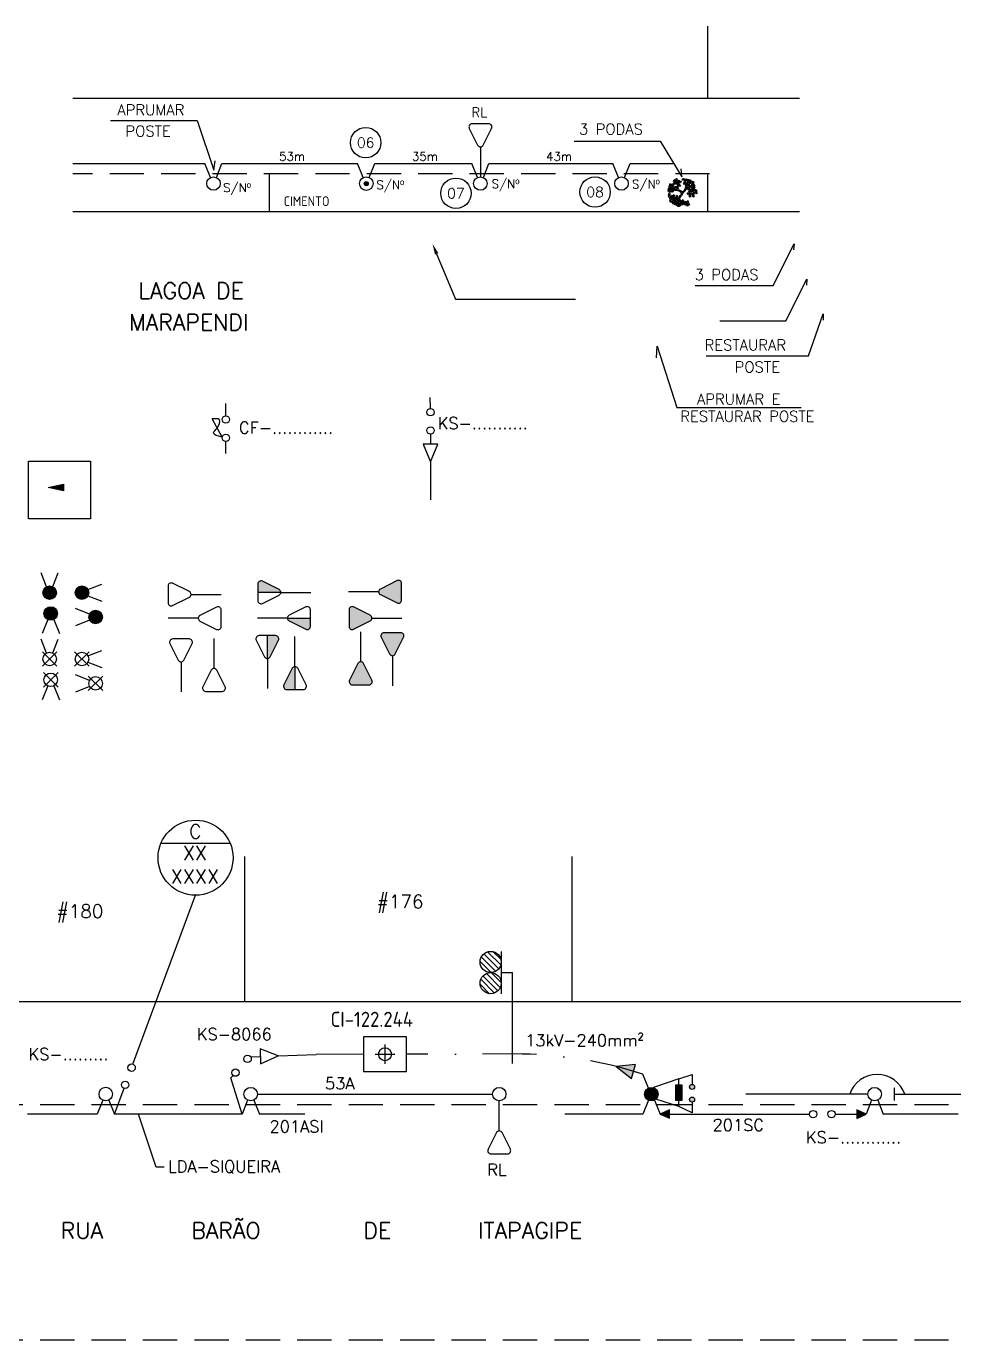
# Model space of a CAD drawing. Header units: millimetres. Extents: x 914 to 1954, y 1483 to 3495.
# Drawn here: x 1391.8 to 1564.8, y 3042.4 to 3285.6 of the extents above; entities that cross this region are included whole.
import ezdxf
from ezdxf.enums import TextEntityAlignment as Align

# ---------------------------------------------------------------- set-up
doc = ezdxf.new("R2010")
doc.units = ezdxf.units.MM
doc.linetypes.add('DASHDOT', pattern=[1, 0.5, -0.25, 0, -0.25])
doc.linetypes.add('HIDDEN', pattern=[9.525, 6.35, -3.175])
for name, color, linetype in [('ARVORE', 1, 'Continuous'), ('chave_faca_aerea_existente', 3, 'Continuous'), ('chave_fusivel_aereo_existente', 3, 'Continuous'), ('CTCIDTEXIST', 15, 'Continuous'), ('descida_mt_13kv_exst', 2, 'Continuous'), ('descida_mt_13kv_proj', 2, 'Continuous'), ('EQEXISTTXT', 2, 'Continuous'), ('Light_textos', 2, 'Continuous'), ('LOTE FICTICIO', 4, 'Continuous'), ('MEIO FIO PROJETADO', 1, 'HIDDEN'), ('ponto_de_planilha', 1, 'Continuous'), ('poste_light_existente', 2, 'Continuous'), ('poste_light_projetado', 2, 'Continuous'), ('poste_light_relocar', 2, 'Continuous'), ('poste_light_substituir', 2, 'Continuous'), ('rede_ m.t_ 13kv_aérea á substituir', 2, 'Continuous'), ('rede_bt_aerea_susbtituir', 201, 'Continuous'), ('rede_mt_aerea_13kv_existente', 2, 'Continuous'), ('RELIGADOR_PROJETADO', 3, 'Continuous'), ('TEXTOS_VARIAVEIS', 2, 'Continuous'), ('TOPOGRAFIA', 2, 'Continuous'), ('TOPOGRTXT', 2, 'Continuous'), ('transformador_light_aereo_existente', 3, 'Continuous'), ('transformador_light_aereo_projetado', 3, 'Continuous'), ('transformador_light_aereo_substituir', 3, 'Continuous')]:
    doc.layers.add(name, color=color, linetype=linetype)
doc.styles.add('isocop', font='isocp.shx')
doc.styles.add('PADRÃO', font='romans.shx')
doc.styles.add('ROMANS', font='romans.shx', dxfattribs={"height": 0.45})
doc.styles.add('STANDART', font='isocp2.shx', dxfattribs={"height": 0.625})
doc.linetypes.add('TRACKS', pattern='A,0.15,[130,ltypeshp.shx,S=0.25,R=0,X=0,Y=0],0.15', length=0.3)
pattern_1 = [(135, (29908707.741, -2745923.2316), (-0.53033008589, -0.53033008589), [])]

# ---------------------------------------------------------------- blocks, each defined once
blk = doc.blocks.new('POSTE LIGHT EXISTENTE')
at = {"layer": 'poste_light_existente'}
blk.add_circle((0, 0), 1.25, dxfattribs=at)
blk = doc.blocks.new('mn')
at = {"layer": 'poste_light_substituir', "linetype": 'Continuous'}
blk.add_hatch(color=256, dxfattribs=at).paths.add_polyline_path([(-114.29, 341.57, 1), (-115.08, 341.57, 1)])
at = {"layer": 'poste_light_substituir'}
blk.add_hatch(color=256, dxfattribs=at).paths.add_polyline_path([(-114.32, 341.57, 1), (-115.06, 341.57, 1)])
for radius in [1.25, 0.371]:
    blk.add_circle((-114.69, 341.57), radius, dxfattribs=at)
blk = doc.blocks.new('arv')
at = {"layer": 'ARVORE'}
for p, q in [((-116.54, 63.36), (-116.36, 63.51)), ((-116.52, 63.22), (-116.54, 63.36)), ((-116.36, 63.51), (-116.2, 63.43)), ((-116.2, 63.43), (-116.36, 63.2)), ((-116.19, 63.5), (-116, 63.65)), ((-116.17, 63.36), (-116.19, 63.5)), ((-116.01, 63.34), (-116.17, 63.36)), ((-115.84, 63.57), (-116.01, 63.34)), ((-116, 63.65), (-115.84, 63.57)), ((-115.85, 63.22), (-115.66, 63.37)), ((-115.5, 63.29), (-115.67, 63.06)), ((-115.66, 63.37), (-115.5, 63.29)), ((-114.97, 63.43), (-114.88, 63.65)), ((-114.89, 63.32), (-114.97, 63.43)), ((-114.74, 63.38), (-114.89, 63.32)), ((-114.88, 63.65), (-114.7, 63.66)), ((-114.7, 63.66), (-114.74, 63.38)), ((-114.66, 63.44), (-114.6, 63.59)), ((-114.48, 63.22), (-114.66, 63.44)), ((-114.6, 63.59), (-114.46, 63.57)), ((-114.36, 63.36), (-114.48, 63.22)), ((-114.46, 63.57), (-114.36, 63.36)), ((-114.36, 63.36), (-114.27, 63.58)), ((-114.28, 63.25), (-114.36, 63.36)), ((-114.12, 63.31), (-114.28, 63.25)), ((-114.27, 63.58), (-114.09, 63.59)), ((-114.09, 63.59), (-114.12, 63.31)), ((-114.05, 63.37), (-113.98, 63.52)), ((-113.87, 63.15), (-114.05, 63.37)), ((-113.98, 63.52), (-113.85, 63.5)), ((-113.95, 63.28), (-113.86, 63.49)), ((-113.87, 63.17), (-113.95, 63.28)), ((-113.75, 63.29), (-113.87, 63.15)), ((-113.86, 63.49), (-113.68, 63.5)), ((-113.85, 63.5), (-113.75, 63.29)), ((-113.68, 63.5), (-113.72, 63.22)), ((-113.64, 63.28), (-113.58, 63.43)), ((-113.46, 63.07), (-113.64, 63.28)), ((-113.58, 63.43), (-113.44, 63.42)), ((-113.44, 63.42), (-113.34, 63.2)), ((-117.6, 61.55), (-117.44, 61.63)), ((-117.59, 61.31), (-117.6, 61.55)), ((-117.47, 61.24), (-117.59, 61.31)), ((-117.49, 61.91), (-117.33, 61.99)), ((-117.49, 61.67), (-117.49, 61.91)), ((-117.37, 61.61), (-117.49, 61.67)), ((-117.48, 60.82), (-117.34, 60.94)), ((-117.42, 60.6), (-117.48, 60.82)), ((-117.36, 61.36), (-117.47, 61.24)), ((-117.44, 61.63), (-117.36, 61.36)), ((-117.4, 61.14), (-117.26, 61.38)), ((-117.23, 61.08), (-117.4, 61.14)), ((-117.39, 62.31), (-117.23, 62.4)), ((-117.38, 62.08), (-117.39, 62.31)), ((-117.26, 62.01), (-117.38, 62.08)), ((-117.25, 61.72), (-117.37, 61.61)), ((-117.34, 60.94), (-117.2, 60.69)), ((-117.33, 61.99), (-117.25, 61.72)), ((-117.29, 62.68), (-117.12, 62.76)), ((-117.28, 62.44), (-117.29, 62.68)), ((-117.16, 62.38), (-117.28, 62.44)), ((-117.15, 62.13), (-117.26, 62.01)), ((-117.26, 61.38), (-117.1, 61.38)), ((-117.23, 62.4), (-117.15, 62.13)), ((-117.06, 61.25), (-117.23, 61.08)), ((-117.19, 61.91), (-117.05, 62.15)), ((-117.02, 61.85), (-117.19, 61.91)), ((-117.04, 62.49), (-117.16, 62.38)), ((-117.13, 61.62), (-116.97, 61.7)), ((-117.12, 61.38), (-117.13, 61.62)), ((-117.12, 62.76), (-117.04, 62.49)), ((-117, 61.31), (-117.12, 61.38)), ((-117.1, 61.38), (-117.06, 61.25)), ((-117.05, 62.15), (-116.89, 62.15)), ((-117.02, 61.98), (-116.86, 62.06)), ((-116.86, 62.02), (-117.02, 61.85)), ((-117.02, 61.74), (-117.02, 61.98)), ((-116.9, 61.68), (-117.02, 61.74)), ((-116.89, 61.43), (-117, 61.31)), ((-116.97, 61.7), (-116.89, 61.43)), ((-116.93, 61.21), (-116.79, 61.45)), ((-116.76, 61.15), (-116.93, 61.21)), ((-116.78, 61.79), (-116.9, 61.68)), ((-116.89, 62.15), (-116.86, 62.02)), ((-116.87, 62.38), (-116.6, 62.41)), ((-116.82, 62.21), (-116.87, 62.38)), ((-116.86, 62.06), (-116.78, 61.79)), ((-116.85, 62.63), (-116.67, 62.78)), ((-116.84, 62.5), (-116.85, 62.63)), ((-116.67, 62.48), (-116.84, 62.5)), ((-116.59, 62.18), (-116.82, 62.21)), ((-116.79, 61.45), (-116.63, 61.45)), ((-116.76, 61.64), (-116.48, 61.67)), ((-116.7, 61.46), (-116.76, 61.64)), ((-116.59, 61.32), (-116.76, 61.15)), ((-116.74, 61.89), (-116.55, 62.04)), ((-116.72, 61.76), (-116.74, 61.89)), ((-116.56, 61.73), (-116.72, 61.76)), ((-116.47, 61.43), (-116.7, 61.46)), ((-116.67, 62.78), (-116.51, 62.7)), ((-116.51, 62.7), (-116.67, 62.48)), ((-116.63, 61.45), (-116.59, 61.32)), ((-116.6, 62.41), (-116.5, 62.28)), ((-116.5, 62.28), (-116.59, 62.18)), ((-116.56, 63.11), (-116.28, 63.14)), ((-116.51, 62.93), (-116.56, 63.11)), ((-116.39, 61.96), (-116.56, 61.73)), ((-116.55, 62.04), (-116.39, 61.96)), ((-116.36, 63.2), (-116.52, 63.22)), ((-116.27, 62.9), (-116.51, 62.93)), ((-116.5, 62.77), (-116.32, 62.92)), ((-116.48, 62.63), (-116.5, 62.77)), ((-116.32, 62.61), (-116.48, 62.63)), ((-116.48, 61.67), (-116.38, 61.54)), ((-116.38, 61.54), (-116.47, 61.43)), ((-116.38, 62.03), (-116.2, 62.18)), ((-116.36, 61.89), (-116.38, 62.03)), ((-116.2, 61.87), (-116.36, 61.89)), ((-116.32, 62.92), (-116.16, 62.84)), ((-116.16, 62.84), (-116.32, 62.61)), ((-116.28, 63.14), (-116.19, 63.01)), ((-116.19, 63.01), (-116.27, 62.9)), ((-116.22, 62.83), (-115.94, 62.86)), ((-116.17, 62.65), (-116.22, 62.83)), ((-116.2, 63.08), (-116.02, 63.23)), ((-116.18, 62.94), (-116.2, 63.08)), ((-116.2, 62.18), (-116.04, 62.1)), ((-116.04, 62.1), (-116.2, 61.87)), ((-116.02, 62.92), (-116.18, 62.94)), ((-115.93, 62.62), (-116.17, 62.65)), ((-116.02, 63.23), (-115.86, 63.15)), ((-115.86, 63.15), (-116.02, 62.92)), ((-116.01, 61.97), (-115.73, 62.01)), ((-115.96, 61.8), (-116.01, 61.97)), ((-115.99, 62.23), (-115.81, 62.38)), ((-115.97, 62.09), (-115.99, 62.23)), ((-115.81, 62.07), (-115.97, 62.09)), ((-115.72, 61.77), (-115.96, 61.8)), ((-115.94, 62.86), (-115.85, 62.73)), ((-115.85, 62.73), (-115.93, 62.62)), ((-115.87, 62.64), (-115.59, 62.68)), ((-115.81, 62.47), (-115.87, 62.64)), ((-115.83, 63.08), (-115.85, 63.22)), ((-115.85, 62.9), (-115.67, 63.05)), ((-115.83, 62.76), (-115.85, 62.9)), ((-115.67, 63.06), (-115.83, 63.08)), ((-115.67, 62.74), (-115.83, 62.76)), ((-115.58, 62.44), (-115.81, 62.47)), ((-115.81, 62.38), (-115.65, 62.3)), ((-115.65, 62.3), (-115.81, 62.07)), ((-115.73, 62.01), (-115.64, 61.88)), ((-115.64, 61.88), (-115.72, 61.77)), ((-115.67, 63.05), (-115.5, 62.97)), ((-115.5, 62.97), (-115.67, 62.74)), ((-115.64, 62.36), (-115.46, 62.51)), ((-115.62, 62.23), (-115.64, 62.36)), ((-115.46, 62.21), (-115.62, 62.23)), ((-115.59, 62.68), (-115.49, 62.55)), ((-115.49, 62.55), (-115.58, 62.44)), ((-115.49, 63.04), (-115.31, 63.18)), ((-115.48, 62.9), (-115.49, 63.04)), ((-115.31, 62.88), (-115.48, 62.9)), ((-115.46, 62.51), (-115.29, 62.43)), ((-115.29, 62.43), (-115.46, 62.21)), ((-115.31, 63.18), (-115.15, 63.11)), ((-115.15, 63.11), (-115.31, 62.88)), ((-114.7, 62.69), (-114.61, 62.91)), ((-114.62, 62.58), (-114.7, 62.69)), ((-114.62, 63.06), (-114.56, 63.21)), ((-114.44, 62.84), (-114.62, 63.06)), ((-114.46, 62.64), (-114.62, 62.58)), ((-114.61, 62.91), (-114.43, 62.91)), ((-114.56, 63.21), (-114.42, 63.19)), ((-114.43, 62.91), (-114.46, 62.64)), ((-114.32, 62.98), (-114.44, 62.84)), ((-114.42, 63.19), (-114.32, 62.98)), ((-114.38, 62.7), (-114.32, 62.85)), ((-114.21, 62.48), (-114.38, 62.7)), ((-114.34, 62.32), (-114.28, 62.47)), ((-114.17, 62.1), (-114.34, 62.32)), ((-114.32, 62.85), (-114.19, 62.83)), ((-114.28, 62.47), (-114.15, 62.45)), ((-114.21, 62.44), (-114.12, 62.66)), ((-114.09, 62.62), (-114.21, 62.48)), ((-114.13, 62.33), (-114.21, 62.44)), ((-114.19, 62.83), (-114.09, 62.62)), ((-114.05, 62.24), (-114.17, 62.1)), ((-114.15, 62.45), (-114.05, 62.24)), ((-113.98, 62.38), (-114.13, 62.33)), ((-114.12, 62.66), (-113.94, 62.66)), ((-114.08, 61.68), (-113.99, 61.9)), ((-114, 61.57), (-114.08, 61.68)), ((-114.03, 60.83), (-113.94, 61.05)), ((-113.95, 60.72), (-114.03, 60.83)), ((-114, 62.99), (-113.94, 63.14)), ((-113.83, 62.77), (-114, 62.99)), ((-113.85, 61.63), (-114, 61.57)), ((-113.99, 61.9), (-113.81, 61.91)), ((-113.94, 62.66), (-113.98, 62.38)), ((-113.94, 63.14), (-113.81, 63.12)), ((-113.94, 61.05), (-113.76, 61.05)), ((-113.9, 62.44), (-113.84, 62.6)), ((-113.72, 62.23), (-113.9, 62.44)), ((-113.72, 63.22), (-113.87, 63.17)), ((-113.86, 62.07), (-113.8, 62.22)), ((-113.68, 61.85), (-113.86, 62.07)), ((-113.81, 61.91), (-113.85, 61.63)), ((-113.84, 62.6), (-113.7, 62.58)), ((-113.71, 62.91), (-113.83, 62.77)), ((-113.81, 63.12), (-113.71, 62.91)), ((-113.8, 62.22), (-113.66, 62.2)), ((-113.76, 61.05), (-113.8, 60.78)), ((-113.77, 61.69), (-113.71, 61.84)), ((-113.59, 61.47), (-113.77, 61.69)), ((-113.73, 61.31), (-113.67, 61.46)), ((-113.55, 61.1), (-113.73, 61.31)), ((-113.61, 62.36), (-113.72, 62.23)), ((-113.72, 60.83), (-113.66, 60.99)), ((-113.54, 60.62), (-113.72, 60.83)), ((-113.71, 61.84), (-113.57, 61.82)), ((-113.7, 62.58), (-113.61, 62.36)), ((-113.56, 61.99), (-113.68, 61.85)), ((-113.67, 61.46), (-113.53, 61.45)), ((-113.66, 62.2), (-113.56, 61.99)), ((-113.66, 60.99), (-113.52, 60.97)), ((-113.6, 62.91), (-113.54, 63.06)), ((-113.42, 62.69), (-113.6, 62.91)), ((-113.48, 61.61), (-113.59, 61.47)), ((-113.57, 61.82), (-113.48, 61.61)), ((-113.55, 62.12), (-113.46, 62.33)), ((-113.47, 62.01), (-113.55, 62.12)), ((-113.43, 61.23), (-113.55, 61.1)), ((-113.54, 63.06), (-113.4, 63.04)), ((-113.53, 61.45), (-113.43, 61.23)), ((-113.52, 60.97), (-113.42, 60.75)), ((-113.31, 62.06), (-113.47, 62.01)), ((-113.34, 63.2), (-113.46, 63.07)), ((-113.46, 62.33), (-113.28, 62.34)), ((-113.43, 60.8), (-113.34, 61.02)), ((-113.42, 62.98), (-113.33, 63.2)), ((-113.34, 62.87), (-113.42, 62.98)), ((-113.3, 62.83), (-113.42, 62.69)), ((-113.4, 63.04), (-113.3, 62.83)), ((-113.37, 61.33), (-113.28, 61.55)), ((-113.29, 61.22), (-113.37, 61.33)), ((-113.18, 62.93), (-113.34, 62.87)), ((-113.34, 61.02), (-113.16, 61.02)), ((-113.33, 63.2), (-113.15, 63.21)), ((-113.28, 62.34), (-113.31, 62.06)), ((-113.13, 61.28), (-113.29, 61.22)), ((-113.28, 61.55), (-113.1, 61.56)), ((-113.26, 62.4), (-113.17, 62.61)), ((-113.18, 62.28), (-113.26, 62.4)), ((-113.24, 62.12), (-113.17, 62.27)), ((-113.06, 61.91), (-113.24, 62.12)), ((-113.16, 61.02), (-113.2, 60.75)), ((-113.19, 61.75), (-113.13, 61.9)), ((-113.02, 61.53), (-113.19, 61.75)), ((-113.15, 63.21), (-113.18, 62.93)), ((-113.03, 62.34), (-113.18, 62.28)), ((-113.17, 62.61), (-112.99, 62.62)), ((-113.17, 62.27), (-113.04, 62.26)), ((-113.13, 61.9), (-113, 61.88)), ((-113.1, 61.56), (-113.13, 61.28)), ((-113.12, 60.81), (-113.06, 60.96)), ((-113.1, 62.99), (-113.04, 63.14)), ((-112.93, 62.77), (-113.1, 62.99)), ((-113.06, 62.61), (-113, 62.76)), ((-112.89, 62.4), (-113.06, 62.61)), ((-112.94, 62.04), (-113.06, 61.91)), ((-113.06, 60.96), (-112.92, 60.94)), ((-113.05, 61.34), (-112.99, 61.49)), ((-112.88, 61.12), (-113.05, 61.34)), ((-113.04, 63.14), (-112.91, 63.12)), ((-113.04, 62.26), (-112.94, 62.04)), ((-112.99, 62.62), (-113.03, 62.34)), ((-112.9, 61.67), (-113.02, 61.53)), ((-113.01, 60.96), (-112.95, 61.11)), ((-112.83, 60.75), (-113.01, 60.96)), ((-113, 62.76), (-112.87, 62.75)), ((-113, 61.88), (-112.9, 61.67)), ((-112.99, 61.49), (-112.85, 61.47)), ((-112.95, 62.4), (-112.89, 62.55)), ((-112.77, 62.19), (-112.95, 62.4)), ((-112.95, 61.11), (-112.81, 61.1)), ((-112.81, 62.91), (-112.93, 62.77)), ((-112.92, 60.94), (-112.82, 60.73)), ((-112.91, 63.12), (-112.81, 62.91)), ((-112.91, 62.03), (-112.84, 62.18)), ((-112.73, 61.81), (-112.91, 62.03)), ((-112.89, 62.55), (-112.75, 62.54)), ((-112.77, 62.53), (-112.89, 62.4)), ((-112.76, 61.26), (-112.88, 61.12)), ((-112.87, 62.75), (-112.77, 62.53)), ((-112.87, 61.44), (-112.78, 61.66)), ((-112.79, 61.33), (-112.87, 61.44)), ((-112.85, 61.47), (-112.76, 61.26)), ((-112.84, 62.18), (-112.71, 62.16)), ((-112.72, 60.88), (-112.83, 60.75)), ((-112.81, 61.1), (-112.72, 60.88)), ((-112.64, 61.39), (-112.79, 61.33)), ((-112.78, 61.66), (-112.6, 61.67)), ((-112.65, 62.32), (-112.77, 62.19)), ((-112.75, 62.54), (-112.65, 62.32)), ((-112.61, 61.95), (-112.73, 61.81)), ((-112.71, 62.16), (-112.61, 61.95)), ((-112.6, 61.67), (-112.64, 61.39)), ((-112.56, 61.45), (-112.49, 61.6)), ((-112.38, 61.23), (-112.56, 61.45)), ((-112.52, 61.07), (-112.45, 61.22)), ((-112.34, 60.86), (-112.52, 61.07)), ((-112.49, 61.6), (-112.36, 61.58)), ((-112.45, 61.22), (-112.32, 61.21)), ((-112.26, 61.37), (-112.38, 61.23)), ((-112.36, 61.58), (-112.26, 61.37)), ((-112.22, 60.99), (-112.34, 60.86)), ((-112.32, 61.21), (-112.22, 60.99)), ((-117.51, 60.45), (-117.37, 60.56)), ((-117.45, 60.22), (-117.51, 60.45)), ((-117.32, 60.18), (-117.45, 60.22)), ((-117.29, 60.56), (-117.42, 60.6)), ((-117.37, 60.56), (-117.23, 60.32)), ((-117.23, 60.32), (-117.32, 60.18)), ((-117.2, 60.69), (-117.29, 60.56)), ((-117.27, 59.59), (-117.13, 59.71)), ((-117.21, 59.36), (-117.27, 59.59)), ((-117.25, 59.97), (-117.11, 60.08)), ((-117.19, 59.74), (-117.25, 59.97)), ((-117.23, 60.09), (-117.14, 60.36)), ((-117.05, 60.07), (-117.23, 60.09)), ((-117.08, 59.32), (-117.21, 59.36)), ((-117.06, 59.7), (-117.19, 59.74)), ((-117.14, 60.36), (-116.98, 60.39)), ((-117.13, 59.71), (-116.99, 59.46)), ((-117.11, 60.08), (-116.97, 59.84)), ((-116.99, 59.46), (-117.08, 59.32)), ((-116.97, 59.84), (-117.06, 59.7)), ((-116.92, 60.27), (-117.05, 60.07)), ((-117, 60.11), (-116.86, 60.22)), ((-116.94, 59.88), (-117, 60.11)), ((-116.99, 59.24), (-116.91, 59.51)), ((-116.81, 59.21), (-116.99, 59.24)), ((-116.98, 60.39), (-116.92, 60.27)), ((-116.97, 60.49), (-116.83, 60.6)), ((-116.91, 60.26), (-116.97, 60.49)), ((-116.81, 59.84), (-116.94, 59.88)), ((-116.78, 60.22), (-116.91, 60.26)), ((-116.91, 59.51), (-116.75, 59.54)), ((-116.86, 60.22), (-116.72, 59.98)), ((-116.83, 60.6), (-116.7, 60.36)), ((-116.72, 59.98), (-116.81, 59.84)), ((-116.69, 59.41), (-116.81, 59.21)), ((-116.7, 60.36), (-116.78, 60.22)), ((-116.75, 59.54), (-116.69, 59.41)), ((-116.74, 59.21), (-116.6, 59.33)), ((-116.68, 58.99), (-116.74, 59.21)), ((-116.72, 59.76), (-116.63, 60.02)), ((-116.54, 59.73), (-116.72, 59.76)), ((-116.71, 59.59), (-116.57, 59.71)), ((-116.65, 59.36), (-116.71, 59.59)), ((-116.7, 60.24), (-116.56, 60.35)), ((-116.64, 60.01), (-116.7, 60.24)), ((-116.55, 58.95), (-116.68, 58.99)), ((-116.67, 60.61), (-116.53, 60.73)), ((-116.61, 60.39), (-116.67, 60.61)), ((-116.52, 59.32), (-116.65, 59.36)), ((-116.51, 59.97), (-116.64, 60.01)), ((-116.63, 60.02), (-116.47, 60.05)), ((-116.48, 60.35), (-116.61, 60.39)), ((-116.6, 59.33), (-116.46, 59.08)), ((-116.57, 59.71), (-116.43, 59.46)), ((-116.56, 60.35), (-116.42, 60.11)), ((-116.46, 59.08), (-116.55, 58.95)), ((-116.41, 59.93), (-116.54, 59.73)), ((-116.53, 60.73), (-116.39, 60.48)), ((-116.43, 59.46), (-116.52, 59.32)), ((-116.42, 60.11), (-116.51, 59.97)), ((-116.39, 60.48), (-116.48, 60.35)), ((-116.47, 60.05), (-116.41, 59.93)), ((-116.46, 58.86), (-116.37, 59.13)), ((-116.28, 58.84), (-116.46, 58.86)), ((-116.44, 59.38), (-116.3, 59.5)), ((-116.38, 59.15), (-116.44, 59.38)), ((-116.42, 59.88), (-116.33, 60.15)), ((-116.24, 59.86), (-116.42, 59.88)), ((-116.41, 59.76), (-116.27, 59.87)), ((-116.35, 59.53), (-116.41, 59.76)), ((-116.25, 59.11), (-116.38, 59.15)), ((-116.37, 59.13), (-116.21, 59.16)), ((-116.22, 59.49), (-116.35, 59.53)), ((-116.33, 60.15), (-116.17, 60.18)), ((-116.3, 59.5), (-116.16, 59.25)), ((-116.15, 59.04), (-116.28, 58.84)), ((-116.27, 59.87), (-116.13, 59.63)), ((-116.16, 59.25), (-116.25, 59.11)), ((-116.11, 60.06), (-116.24, 59.86)), ((-116.13, 59.63), (-116.22, 59.49)), ((-116.21, 59.16), (-116.15, 59.04)), ((-116.17, 60.18), (-116.11, 60.06)), ((-116.16, 59.03), (-116.07, 59.3)), ((-115.98, 59), (-116.16, 59.03)), ((-116.14, 58.85), (-115.86, 58.88)), ((-116.09, 58.68), (-116.14, 58.85)), ((-116.11, 59.35), (-115.97, 59.47)), ((-116.05, 59.13), (-116.11, 59.35)), ((-116.1, 60.1), (-115.96, 60.21)), ((-116.04, 59.87), (-116.1, 60.1)), ((-115.86, 58.64), (-116.09, 58.68)), ((-116.08, 59.73), (-115.94, 59.85)), ((-116.03, 59.5), (-116.08, 59.73)), ((-116.07, 60.47), (-115.93, 60.59)), ((-116.01, 60.25), (-116.07, 60.47)), ((-116.07, 59.3), (-115.91, 59.33)), ((-115.92, 59.09), (-116.05, 59.13)), ((-115.91, 59.83), (-116.04, 59.87)), ((-115.9, 59.46), (-116.03, 59.5)), ((-115.88, 60.21), (-116.01, 60.25)), ((-115.85, 59.2), (-115.98, 59)), ((-115.97, 59.47), (-115.83, 59.22)), ((-115.96, 60.21), (-115.82, 59.97)), ((-115.94, 59.85), (-115.81, 59.6)), ((-115.93, 60.59), (-115.79, 60.34)), ((-115.83, 59.22), (-115.92, 59.09)), ((-115.82, 59.97), (-115.91, 59.83)), ((-115.91, 59.33), (-115.85, 59.2)), ((-115.81, 59.6), (-115.9, 59.46)), ((-115.79, 60.34), (-115.88, 60.21)), ((-115.86, 58.88), (-115.77, 58.74)), ((-115.77, 58.74), (-115.86, 58.64)), ((-115.83, 59), (-115.74, 59.27)), ((-115.65, 58.98), (-115.83, 59)), ((-115.82, 59.74), (-115.73, 60.01)), ((-115.64, 59.72), (-115.82, 59.74)), ((-115.8, 58.68), (-115.52, 58.7)), ((-115.76, 58.5), (-115.8, 58.68)), ((-115.52, 58.46), (-115.76, 58.5)), ((-115.74, 59.27), (-115.58, 59.3)), ((-115.73, 60.01), (-115.57, 60.04)), ((-115.52, 59.18), (-115.65, 58.98)), ((-115.51, 59.92), (-115.64, 59.72)), ((-115.62, 59.59), (-115.34, 59.62)), ((-115.57, 59.42), (-115.62, 59.59)), ((-115.58, 59.3), (-115.52, 59.18)), ((-115.57, 60.04), (-115.51, 59.92)), ((-115.34, 59.38), (-115.57, 59.42)), ((-115.53, 58.8), (-115.49, 58.96)), ((-115.32, 58.62), (-115.53, 58.8)), ((-115.52, 58.7), (-115.43, 58.57)), ((-115.43, 58.57), (-115.52, 58.46)), ((-115.49, 59.16), (-115.21, 59.19)), ((-115.44, 58.99), (-115.49, 59.16)), ((-115.49, 58.96), (-115.35, 58.97)), ((-115.21, 58.95), (-115.44, 58.99)), ((-115.35, 58.97), (-115.22, 58.77)), ((-115.34, 59.62), (-115.25, 59.48)), ((-115.25, 59.48), (-115.34, 59.38)), ((-115.22, 58.77), (-115.32, 58.62)), ((-115.28, 59.42), (-115, 59.44)), ((-115.23, 59.24), (-115.28, 59.42)), ((-115, 59.21), (-115.23, 59.24)), ((-115.21, 59.19), (-115.12, 59.05)), ((-115.12, 59.05), (-115.21, 58.95)), ((-115.15, 58.98), (-114.87, 59.01)), ((-115.1, 58.81), (-115.15, 58.98)), ((-114.87, 58.77), (-115.1, 58.81)), ((-115.01, 59.54), (-114.97, 59.7)), ((-114.8, 59.36), (-115.01, 59.54)), ((-115, 59.44), (-114.91, 59.31)), ((-114.91, 59.31), (-115, 59.21)), ((-114.97, 59.7), (-114.83, 59.71)), ((-114.88, 59.11), (-114.84, 59.27)), ((-114.67, 58.92), (-114.88, 59.11)), ((-114.87, 59.01), (-114.78, 58.87)), ((-114.78, 58.87), (-114.87, 58.77)), ((-114.84, 59.27), (-114.7, 59.27)), ((-114.83, 59.71), (-114.7, 59.51)), ((-114.7, 59.51), (-114.8, 59.36)), ((-114.72, 59.44), (-114.44, 59.47)), ((-114.67, 59.27), (-114.72, 59.44)), ((-114.7, 59.27), (-114.57, 59.08)), ((-114.44, 59.23), (-114.67, 59.27)), ((-114.57, 59.08), (-114.67, 58.92)), ((-114.55, 58.97), (-114.27, 58.99)), ((-114.5, 58.79), (-114.55, 58.97)), ((-114.27, 58.75), (-114.5, 58.79)), ((-114.44, 59.47), (-114.35, 59.33)), ((-114.35, 59.33), (-114.44, 59.23)), ((-114.38, 59.26), (-114.1, 59.29)), ((-114.33, 59.09), (-114.38, 59.26)), ((-114.1, 59.05), (-114.33, 59.09)), ((-114.27, 58.99), (-114.18, 58.86)), ((-114.18, 58.86), (-114.27, 58.75)), ((-114.21, 58.79), (-113.93, 58.82)), ((-114.16, 58.61), (-114.21, 58.79)), ((-113.93, 58.58), (-114.16, 58.61)), ((-114.11, 59.39), (-114.07, 59.55)), ((-113.9, 59.2), (-114.11, 59.39)), ((-114.1, 59.29), (-114.01, 59.15)), ((-114.01, 59.15), (-114.1, 59.05)), ((-114.07, 59.55), (-113.93, 59.55)), ((-113.8, 60.78), (-113.95, 60.72)), ((-113.94, 58.91), (-113.9, 59.07)), ((-113.73, 58.73), (-113.94, 58.91)), ((-113.93, 59.55), (-113.8, 59.36)), ((-113.93, 58.82), (-113.84, 58.68)), ((-113.84, 58.68), (-113.93, 58.58)), ((-113.8, 59.36), (-113.9, 59.2)), ((-113.9, 59.07), (-113.76, 59.08)), ((-113.76, 59.08), (-113.63, 58.88)), ((-113.63, 58.88), (-113.73, 58.73)), ((-113.68, 60.46), (-113.62, 60.61)), ((-113.5, 60.24), (-113.68, 60.46)), ((-113.62, 60.61), (-113.48, 60.59)), ((-113.42, 60.75), (-113.54, 60.62)), ((-113.38, 60.38), (-113.5, 60.24)), ((-113.48, 60.59), (-113.38, 60.38)), ((-113.35, 60.69), (-113.43, 60.8)), ((-113.2, 60.75), (-113.35, 60.69)), ((-112.94, 60.59), (-113.12, 60.81)), ((-113.08, 60.43), (-113.01, 60.58)), ((-112.9, 60.21), (-113.08, 60.43)), ((-113.01, 60.58), (-112.88, 60.56)), ((-112.82, 60.73), (-112.94, 60.59)), ((-112.78, 60.35), (-112.9, 60.21)), ((-112.88, 60.56), (-112.78, 60.35))]:
    blk.add_line(p, q, dxfattribs=at)
at = {"layer": 'ARVORE', "color": 2}
for p, q in [((-116.2, 61.47), (-116.44, 61.63)), ((-116.2, 61.62), (-116.43, 61.76)), ((-115.54, 61.54), (-116.2, 61.62)), ((-115.56, 61.35), (-116.2, 61.47)), ((-115.2, 61.17), (-115.56, 61.35)), ((-115.11, 61.3), (-115.54, 61.54)), ((-115.11, 60.96), (-115.23, 60.57)), ((-115.11, 60.96), (-115.2, 61.17)), ((-114.97, 61.12), (-115.11, 61.3)), ((-114.84, 60.93), (-115.09, 60.45)), ((-114.97, 61.12), (-114.54, 61.51)), ((-114.84, 60.93), (-114.59, 61.21)), ((-114.59, 61.21), (-114.38, 61.44)), ((-114.54, 61.51), (-114.41, 61.82)), ((-114.41, 61.82), (-114.29, 62)), ((-114.38, 61.44), (-114.26, 61.77)), ((-114.29, 62), (-114.16, 62.08)), ((-114.26, 61.77), (-114.07, 62.01)), ((-114.16, 62.08), (-114.11, 62.24)), ((-114.07, 62.01), (-113.85, 62.08)), ((-115.45, 60.43), (-115.63, 59.98)), ((-115.31, 60.35), (-115.48, 59.91)), ((-115.48, 59.91), (-115.37, 59.69)), ((-115.23, 60.57), (-115.45, 60.43)), ((-115.09, 60.45), (-115.31, 60.35))]:
    blk.add_line(p, q, dxfattribs=at)
blk = doc.blocks.new('TRANSF. AEREO EXIST.')
at = {"layer": 'transformador_light_aereo_existente'}
for p, q in [((5.56, 0), (0, 0)), ((8.97, 2.06), (5.88, 0.52)), ((9.81, -1.54), (9.81, 1.54)), ((5.88, -0.52), (8.97, -2.06))]:
    blk.add_line(p, q, dxfattribs=at)
for centre, start, end in [((6.14, 0), 116.5386, 243.4614), ((9.23, 1.54), 0, 116.5386), ((9.23, -1.54), 243.4614, 0)]:
    blk.add_arc(centre, 0.58, start, end, dxfattribs=at)
blk = doc.blocks.new('2')
at = {"layer": 'descida_mt_13kv_exst'}
blk.add_line((-120.71, 462.65), (-118.89, 462.65), dxfattribs=at)
at = {"layer": 'descida_mt_13kv_exst', "linetype": 'Continuous'}
for p, q in [((-115.6, 462.65), (-118.89, 464.04)), ((-118.89, 464.04), (-118.89, 461.29)), ((-118.89, 461.29), (-115.6, 462.65))]:
    blk.add_line(p, q, dxfattribs=at)
at = {"layer": 'descida_mt_13kv_exst', "linetype": 'TRACKS', "ltscale": 5}
blk.add_line((-115.6, 462.65), (-108.58, 462.65), dxfattribs=at)
blk = doc.blocks.new('sa')
at = {"layer": 'chave_faca_aerea_existente'}
for centre in [(-116.88, 119.68), (-113.49, 119.68)]:
    blk.add_circle(centre, 0.686, dxfattribs=at)
blk = doc.blocks.new('rd')
at = {"layer": 'chave_fusivel_aereo_existente'}
blk.add_line((-117.09, 139.72), (-113.73, 141.6), dxfattribs=at)
at = {"layer": 'chave_fusivel_aereo_existente', "color": 2}
for p, q in [((-120.16, 139.04), (-117.9, 139.04)), ((-113.14, 139.04), (-110.88, 139.04))]:
    blk.add_line(p, q, dxfattribs=at)
at = {"layer": 'chave_fusivel_aereo_existente'}
for centre in [(-117.22, 139.04), (-113.83, 139.04)]:
    blk.add_circle(centre, 0.686, dxfattribs=at)
blk.add_spline([(-117.09, 139.72), (-116.32, 141.33), (-115.41, 140.66), (-113.87, 140.24), (-113.73, 141.6)], degree=3, dxfattribs=at)
blk = doc.blocks.new('TRAFO AEREO SUBST.')
at = {"layer": 'transformador_light_aereo_substituir'}
blk.add_hatch(color=256, dxfattribs=at).paths.add_polyline_path([(5.56, 0, 0.284204), (5.88, -0.52), (8.97, -2.06, 0.557385), (9.81, -1.54), (9.81, 0)])
for p, q in [((5.56, 0), (0, 0)), ((8.97, 2.06), (5.88, 0.52)), ((9.81, -1.54), (9.81, 1.54)), ((5.88, -0.52), (8.97, -2.06))]:
    blk.add_line(p, q, dxfattribs=at)
blk.add_lwpolyline([(5.56, 0), (9.81, 0)], dxfattribs=at)
for centre, start, end in [((6.14, 0), 116.5386, 243.4614), ((9.23, 1.54), 0, 116.5386), ((9.23, -1.54), 243.4614, 0)]:
    blk.add_arc(centre, 0.58, start, end, dxfattribs=at)
blk = doc.blocks.new('159')
at = {"layer": 'transformador_light_aereo_projetado'}
blk.add_hatch(color=256, dxfattribs=at).paths.add_polyline_path([(-111.15, 310.07, 0.557385), (-110.31, 310.59), (-110.31, 313.68, 0.557385), (-111.15, 314.2), (-114.24, 312.65, 0.618352), (-114.24, 311.61)])
for p, q in [((-111.15, 314.2), (-114.24, 312.65)), ((-114.56, 312.13), (-120.12, 312.13)), ((-114.24, 311.61), (-111.15, 310.07)), ((-110.31, 310.59), (-110.31, 313.68))]:
    blk.add_line(p, q, dxfattribs=at)
for centre, start, end in [((-110.89, 313.68), 0, 116.5386), ((-113.98, 312.13), 116.5386, 243.4614), ((-110.89, 310.59), 243.4614, 0)]:
    blk.add_arc(centre, 0.58, start, end, dxfattribs=at)
blk = doc.blocks.new('lp')
at = {"layer": 'poste_light_projetado'}
blk.add_hatch(color=256, dxfattribs=at).paths.add_polyline_path([(-115.89, 336.87, 1), (-113.39, 336.87, 1)])
blk.add_circle((-114.64, 336.87), 1.25, dxfattribs=at)
blk = doc.blocks.new('f')
at = {"layer": 'descida_mt_13kv_proj', "linetype": 'Continuous'}
blk.add_hatch(color=256, dxfattribs=at).paths.add_polyline_path([(688711.9, 7476892.08), (688715.19, 7476893.44), (688711.9, 7476894.83)])
at = {"layer": 'descida_mt_13kv_proj'}
blk.add_line((688710.08, 7476893.44), (688711.9, 7476893.44), dxfattribs=at)
at = {"layer": 'descida_mt_13kv_proj', "linetype": 'Continuous'}
for p, q in [((688715.19, 7476893.44), (688711.9, 7476894.83)), ((688711.9, 7476894.83), (688711.9, 7476892.08)), ((688711.9, 7476892.08), (688715.19, 7476893.44))]:
    blk.add_line(p, q, dxfattribs=at)
blk = doc.blocks.new('cde')
at = {"layer": 'RELIGADOR_PROJETADO'}
blk.add_hatch(color=3, dxfattribs=at).paths.add_polyline_path([(-112.18, 147.83), (-112.18, 150.13), (-117.95, 150.13), (-117.95, 147.83)])
at = {"layer": 'RELIGADOR_PROJETADO', "color": 2}
for p, q in [((-120.21, 148.98), (-117.95, 148.98)), ((-112.18, 148.98), (-109.92, 148.98))]:
    blk.add_line(p, q, dxfattribs=at)
at = {"layer": 'RELIGADOR_PROJETADO', "color": 3}
for p, q in [((-117.95, 150.13), (-112.18, 150.13)), ((-117.95, 147.83), (-117.95, 150.13)), ((-112.18, 147.83), (-117.95, 147.83)), ((-112.18, 150.13), (-112.18, 147.83))]:
    blk.add_line(p, q, dxfattribs=at)
blk = doc.blocks.new('CHAVE FACA EXIST.')
at = {"layer": 'chave_faca_aerea_existente'}
for centre in [(0, 0), (3.39, 0)]:
    blk.add_circle(centre, 0.686, dxfattribs=at)

msp = doc.modelspace()

# ---------------------------------------------------------------- hatches: boundary and pattern name
msp.add_hatch(color=1).paths.add_polyline_path([(1398.67, 3199.59), (1398.67, 3200.8), (1395.81, 3200.19)])
at = {"layer": 'rede_bt_aerea_susbtituir'}
for points in [[(1510.88, 3084.96), (1509.15, 3084.16), (1510.88, 3083.37)], [(1547.31, 3084.16), (1545.57, 3084.95), (1545.58, 3083.36)]]:
    msp.add_hatch(color=2, dxfattribs=at).paths.add_polyline_path(points)
at = {"layer": 'RELIGADOR_PROJETADO'}
h = msp.add_hatch(color=256, dxfattribs=at)
h.dxf.hatch_style = 1
h.paths.add_polyline_path([(1515.54, 3089.18, 1), (1514.6, 3089.18, 1)])
h.paths.add_polyline_path([(1515.54, 3086.84, 1), (1514.6, 3086.84, 1)])
at = {"layer": 'TOPOGRAFIA'}
h = msp.add_hatch(dxfattribs=at)
h.set_pattern_fill('ANSI31', color=1, scale=6, angle=90, style=0)
h.set_pattern_definition(pattern_1)
h.paths.add_polyline_path([(1477.76, 3114.29, 1), (1477.76, 3110.36, 1)])
h = msp.add_hatch(dxfattribs=at)
h.set_pattern_fill('ANSI31', color=1, scale=6, angle=90, style=0)
h.set_pattern_definition(pattern_1)
h.paths.add_polyline_path([(1477.76, 3110.36, 1), (1477.76, 3106.43, 1)])

# ---------------------------------------------------------------- linework, layer by layer
at = {"color": 2}
msp.add_lwpolyline([(1392.14, 3205.09), (1403.64, 3205.09), (1403.64, 3194.43), (1392.14, 3194.43)], close=True, dxfattribs=at)
at = {"color": 1}
msp.add_lwpolyline([(1395.81, 3200.19), (1398.67, 3200.8), (1398.67, 3199.59), (1395.81, 3200.19)], close=True, dxfattribs=at)
at = {"color": 2, "flags": 128}
for points in [[(1411.51, 3093.4), (1423.11, 3124.68)], [(1431.75, 3084.16), (1429.63, 3090.84), (1430.05, 3091.31)], [(1408.09, 3084.16), (1409.86, 3088.93)], [(1505.96, 3084.16), (1491.48, 3084.16)]]:
    msp.add_lwpolyline(points, dxfattribs=at)
at = {"color": 1, "linetype": 'DASHDOT', "ltscale": 20, "flags": 128}
msp.add_lwpolyline([(1454.2, 3095.22), (1445.43, 3095.19), (1445.43, 3095.19)], dxfattribs=at)
msp.add_lwpolyline([(1505.96, 3091.55), (1505.96, 3091.55, 0.079147), (1482.08, 3095.29), (1464.91, 3095.26), (1462.2, 3095.25)], format="xyb", dxfattribs=at)
at = {"color": 1, "flags": 128}
for points in [[(1512.62, 3090.68), (1507.91, 3089.05)], [(1512.62, 3090.68), (1515.12, 3091.5), (1515.12, 3089.65)], [(1512.62, 3085.53), (1508.38, 3086.93)], [(1515.12, 3086.37), (1515.12, 3084.36), (1512.62, 3085.53)], [(1417.28, 3074.34), (1415.82, 3074.34), (1412.54, 3084.16)]]:
    msp.add_lwpolyline(points, dxfattribs=at)
at = {"layer": 'chave_fusivel_aereo_existente'}
for centre in [(1432.75, 3094.37), (1430.51, 3091.83), (1537.51, 3084.15), (1540.9, 3084.15)]:
    msp.add_circle(centre, 0.686, dxfattribs=at)
at = {"layer": 'CTCIDTEXIST'}
msp.add_lwpolyline([(1462.2, 3092.04), (1462.2, 3098.44), (1454.2, 3098.44), (1454.2, 3092.04)], close=True, dxfattribs=at)
at = {"layer": 'EQEXISTTXT', "color": 3, "linetype": 'Continuous'}
msp.add_line((1416.7, 3134.31), (1429.52, 3134.31), dxfattribs=at)
msp.add_circle((1423.11, 3131.63), 6.95, dxfattribs=at)
at = {"layer": 'LOTE FICTICIO'}
for p, q in [((1517.98, 3272.29), (1517.98, 3285.64)), ((1534.99, 3272.29), (1400.38, 3272.29)), ((1534.99, 3251.29), (1400.38, 3251.29))]:
    msp.add_line(p, q, dxfattribs=at)
at = {"layer": 'LOTE FICTICIO', "flags": 128}
for points in [[(1432.23, 3105.03), (1432.23, 3131.86)], [(1492.84, 3105.03), (1492.84, 3131.86)], [(1384.8, 3105.03), (1564.84, 3105.03)]]:
    msp.add_lwpolyline(points, dxfattribs=at)
at = {"layer": 'MEIO FIO PROJETADO'}
msp.add_line((1518.33, 3258.29), (1400.38, 3258.29), dxfattribs=at)
at = {"layer": 'MEIO FIO PROJETADO', "linetype": 'Continuous'}
for p, q in [((1436.78, 3251.29), (1436.78, 3258.29)), ((1517.98, 3251.29), (1517.98, 3258.29))]:
    msp.add_line(p, q, dxfattribs=at)
at = {"layer": 'MEIO FIO PROJETADO', "flags": 128}
for points in [[(1384.8, 3085.91), (1564.84, 3085.91)], [(1384.8, 3042.36), (1564.84, 3042.36)]]:
    msp.add_lwpolyline(points, dxfattribs=at)
at = {"layer": 'ponto_de_planilha'}
for centre in [(1454.62, 3264.08), (1497.11, 3254.94), (1471.34, 3254.71)]:
    msp.add_circle(centre, 2.82, dxfattribs=at)
at = {"layer": 'poste_light_relocar'}
for p, q in [((1394.74, 3167.09), (1397.44, 3169.79)), ((1394.74, 3169.79), (1397.44, 3167.09)), ((1400.72, 3167.09), (1403.42, 3169.79)), ((1400.72, 3169.79), (1403.42, 3167.09)), ((1394.94, 3163.24), (1397.64, 3165.95)), ((1394.94, 3165.95), (1397.64, 3163.24)), ((1403.25, 3162.58), (1405.95, 3165.28)), ((1403.25, 3165.28), (1405.95, 3162.58))]:
    msp.add_line(p, q, dxfattribs=at)
at = {"layer": 'rede_bt_aerea_susbtituir', "color": 2}
for p, q in [((1510.88, 3084.96), (1509.15, 3084.16)), ((1510.88, 3083.37), (1510.88, 3084.96)), ((1545.57, 3084.95), (1545.58, 3083.36)), ((1509.15, 3084.16), (1510.88, 3083.37)), ((1509.15, 3084.16), (1536.83, 3084.15)), ((1541.59, 3084.15), (1545.58, 3084.15)), ((1545.58, 3083.36), (1547.31, 3084.16))]:
    msp.add_line(p, q, dxfattribs=at)
at = {"layer": 'rede_bt_aerea_susbtituir'}
msp.add_line((1547.31, 3084.16), (1545.57, 3084.95), dxfattribs=at)
at = {"layer": 'rede_bt_aerea_susbtituir', "flags": 128}
for points in [[(1434.58, 3087.85), (1478.11, 3087.85)], [(1547.64, 3087.85), (1525.01, 3087.85)], [(1552.52, 3089.03), (1552.52, 3086.68)], [(1552.52, 3087.85), (1564.83, 3087.85)]]:
    msp.add_lwpolyline(points, dxfattribs=at)
at = {"layer": 'rede_bt_aerea_susbtituir'}
msp.add_arc((1549.37, 3086.12), 5.38, 18.7882, 161.2277, dxfattribs=at)
at = {"layer": 'rede_mt_aerea_13kv_existente'}
for p, q in [((1400.38, 3260.2), (1424.82, 3260.2)), ((1425.86, 3257.62), (1424.82, 3260.2)), ((1426.99, 3257.62), (1428.01, 3260.2)), ((1428.01, 3260.2), (1453.12, 3260.2)), ((1454.16, 3257.62), (1453.12, 3260.2)), ((1455.29, 3257.62), (1456.31, 3260.2)), ((1456.31, 3260.2), (1474.27, 3260.2)), ((1475.31, 3257.62), (1474.27, 3260.2)), ((1476.43, 3257.62), (1477.45, 3260.2)), ((1477.45, 3260.2), (1500.4, 3260.2)), ((1501.44, 3257.62), (1500.4, 3260.2)), ((1502.57, 3257.62), (1503.59, 3260.2)), ((1503.59, 3260.2), (1511.68, 3260.2)), ((1466.61, 3214.83), (1466.54, 3216.88)), ((1395.52, 3181.84), (1394.49, 3184.43)), ((1396.65, 3181.85), (1397.67, 3184.43)), ((1403.18, 3181.3), (1405.76, 3182.33)), ((1403.18, 3180.17), (1405.76, 3179.15)), ((1403.48, 3176.78), (1400.9, 3177.8)), ((1395.73, 3175.77), (1394.71, 3173.19)), ((1396.86, 3175.77), (1397.89, 3173.19)), ((1403.49, 3175.65), (1400.9, 3174.61)), ((1395.52, 3169.55), (1394.49, 3172.14)), ((1396.65, 3169.56), (1397.67, 3172.14)), ((1403.18, 3169.01), (1405.76, 3170.04)), ((1403.18, 3167.88), (1405.76, 3166.86)), ((1403.48, 3164.49), (1400.9, 3165.51)), ((1395.73, 3163.48), (1394.71, 3160.9)), ((1396.86, 3163.48), (1397.89, 3160.9)), ((1403.49, 3163.36), (1400.9, 3162.33)), ((1506.98, 3088.97), (1505.96, 3091.55)), ((1405.92, 3086.74), (1404.9, 3084.16)), ((1407.05, 3086.74), (1408.09, 3084.16)), ((1432.76, 3086.74), (1431.75, 3084.16)), ((1433.89, 3086.74), (1434.93, 3084.16)), ((1506.98, 3086.74), (1505.96, 3084.16)), ((1508.11, 3086.74), (1509.15, 3084.16)), ((1548.33, 3086.74), (1547.31, 3084.16)), ((1549.46, 3086.74), (1550.49, 3084.16)), ((1404.9, 3084.16), (1391.97, 3084.16)), ((1431.75, 3084.16), (1408.09, 3084.16)), ((1443.37, 3084.16), (1434.93, 3084.16)), ((1564.35, 3084.16), (1550.49, 3084.16))]:
    msp.add_line(p, q, dxfattribs=at)
at = {"layer": 'TOPOGRAFIA', "color": 1, "linetype": 'ByBlock', "lineweight": -2}
msp.add_line((1471.29, 3235.08), (1493.49, 3235.08), dxfattribs=at)
at = {"layer": 'TOPOGRAFIA', "color": 1}
for p, q in [((1456.4, 3095.24), (1460, 3095.24)), ((1458.2, 3097.04), (1458.2, 3093.44))]:
    msp.add_line(p, q, dxfattribs=at)
for points in [[(1407.33, 3268.17), (1423.39, 3268.17), (1426.51, 3258.97), (1426.73, 3260.73)], [(1493.25, 3264.39), (1509.15, 3264.39), (1513.16, 3257.75), (1513.08, 3259.24)], [(1515.67, 3237.63), (1530.07, 3237.63), (1533.99, 3245.36), (1533.88, 3244.25)], [(1520.24, 3231.06), (1532.44, 3231.06), (1536.36, 3238.79), (1536.25, 3237.68)], [(1517.66, 3224.63), (1536.67, 3224.63), (1539.37, 3232.36), (1539.39, 3231.2)], [(1508.49, 3224.2), (1508.63, 3226.4), (1512.26, 3215.03), (1535.27, 3215.03)]]:
    msp.add_lwpolyline(points, dxfattribs=at)
at = {"layer": 'TOPOGRAFIA', "color": 1, "linetype": 'ByBlock', "lineweight": -2}
msp.add_lwpolyline([(1467.77, 3243.49), (1471.29, 3235.08)], dxfattribs=at)
at = {"layer": 'TOPOGRAFIA', "color": 1}
msp.add_solid([(1467.46, 3243.36), (1467, 3245.34), (1468.08, 3243.62)], dxfattribs=at)
at = {"layer": 'TOPOGRTXT'}
for p, q in [((1479.8, 3106.43), (1479.8, 3114.29)), ((1479.8, 3110.36), (1481.83, 3110.36)), ((1481.83, 3093.51), (1481.83, 3110.36))]:
    msp.add_line(p, q, dxfattribs=at)
for centre, radius in [((1477.76, 3112.33), 1.96), ((1477.76, 3108.4), 1.96), ((1458.2, 3095.24), 1.2)]:
    msp.add_circle(centre, radius, dxfattribs=at)

# ---------------------------------------------------------------- block references
at = {"color": 1, "rotation": 164.2232208190515}
msp.add_blockref('f', (2697165.62, 7011063.88), dxfattribs=at)
at = {"layer": 'ARVORE'}
msp.add_blockref('arv', (1628.22, 3193.77), dxfattribs=at)
at = {"layer": 'chave_faca_aerea_existente'}
for p, rotation in [((1346.94, 3097.27), 270), ((1562.93, 3157.57), 69.66306168774466)]:
    msp.add_blockref('sa', p, dxfattribs=dict(at, rotation=rotation))
at = {"layer": 'chave_fusivel_aereo_existente', "rotation": 90}
msp.add_blockref('rd', (1567.77, 3326.64), dxfattribs=at)
at = {"layer": 'rede_ m.t_ 13kv_aérea á substituir'}
for name, p in [('mn', (1569.42, 2914.93)), ('lp', (1510.73, 2843.86)), ('lp', (1516.71, 2843.86)), ('lp', (1510.93, 2840.01)), ('lp', (1519.24, 2839.35))]:
    msp.add_blockref(name, p, dxfattribs=at)
for name, p, rotation in [('2', (1003.96, 3089.36), 270), ('2', (1569.69, 2636.5), 1.950587718896974), ('lp', (1392.93, 3424.73), 179.9940078430137)]:
    msp.add_blockref(name, p, dxfattribs=dict(at, rotation=rotation))
at = {"layer": 'rede_mt_aerea_13kv_existente', "rotation": 270}
msp.add_blockref('TRANSF. AEREO EXIST.', (1479.36, 3086.6), dxfattribs=at)
at = {"layer": 'RELIGADOR_PROJETADO', "xscale": 0.5, "yscale": 0.5, "zscale": 0.5, "rotation": 90}
msp.add_blockref('cde', (1587.12, 3145.64), dxfattribs=at)
at = {"layer": 'TOPOGRAFIA'}
for name, p, rotation in [('POSTE LIGHT EXISTENTE', (1426.43, 3256.51), 0.04154548303990285), ('POSTE LIGHT EXISTENTE', (1475.87, 3256.51), 0.04154548303990285), ('POSTE LIGHT EXISTENTE', (1502.01, 3256.51), 0.04154548303990285), ('TRAFO AEREO SUBST.', (1444.46, 3180.79), 180), ('TRAFO AEREO SUBST.', (1436.41, 3162.96), 90), ('TRAFO AEREO SUBST.', (1441.53, 3172.6), 270), ('POSTE LIGHT EXISTENTE', (1406.48, 3087.86), 180.0355533247075), ('POSTE LIGHT EXISTENTE', (1406.48, 3087.86), 180.0355533247075), ('POSTE LIGHT EXISTENTE', (1433.33, 3087.85), 180.0355533247075), ('POSTE LIGHT EXISTENTE', (1479.36, 3087.85), 180.0355533247075), ('POSTE LIGHT EXISTENTE', (1507.54, 3087.85), 180.0355533247075), ('POSTE LIGHT EXISTENTE', (1548.89, 3087.85), 180.0355533247075)]:
    msp.add_blockref(name, p, dxfattribs=dict(at, rotation=rotation))
for name, p in [('POSTE LIGHT EXISTENTE', (1396.09, 3180.73)), ('POSTE LIGHT EXISTENTE', (1402.07, 3180.73)), ('POSTE LIGHT EXISTENTE', (1396.29, 3176.88)), ('POSTE LIGHT EXISTENTE', (1404.6, 3176.22)), ('TRAFO AEREO SUBST.', (1434.58, 3176.02)), ('POSTE LIGHT EXISTENTE', (1396.09, 3168.44)), ('POSTE LIGHT EXISTENTE', (1402.07, 3168.44)), ('POSTE LIGHT EXISTENTE', (1396.29, 3164.59)), ('POSTE LIGHT EXISTENTE', (1404.6, 3163.93))]:
    msp.add_blockref(name, p, dxfattribs=at)
at = {"layer": 'TOPOGRAFIA', "xscale": 0.6896246511331694, "yscale": 0.6896246511331694, "zscale": 0.6896246511331694, "rotation": 90}
msp.add_blockref('CHAVE FACA EXIST.', (1515.07, 3086.84), dxfattribs=at)
at = {"layer": 'transformador_light_aereo_projetado'}
for name, p, rotation in [('TRANSF. AEREO EXIST.', (1475.87, 3257.76), 90), ('TRANSF. AEREO EXIST.', (1427.84, 3180.41), 180), ('159', (1341.23, 3488.15), 180), ('159', (1141.57, 3053.36), 270), ('159', (1771.7, 3283.62), 90), ('TRANSF. AEREO EXIST.', (1420.42, 3162.35), 90), ('TRANSF. AEREO EXIST.', (1426.53, 3172.26), 270)]:
    msp.add_blockref(name, p, dxfattribs=dict(at, rotation=rotation))
for name, p in [('159', (1571.58, 2868.76)), ('TRANSF. AEREO EXIST.', (1418.05, 3175.99))]:
    msp.add_blockref(name, p, dxfattribs=at)

# ---------------------------------------------------------------- texts
at = {"layer": 'Light_textos', "color": 3, "style": 'PADRÃO'}
msp.add_text('C', height=2.6, dxfattribs=at).set_placement((1423.08, 3135.17), align=Align.CENTER)
at = {"layer": 'Light_textos', "color": 3, "style": 'isocop'}
msp.add_text('CI-122.244', height=2.8, dxfattribs=at).set_placement((1448.13, 3100.3))
at = {"layer": 'Light_textos', "color": 3, "insert": (1415.75, 3133.81), "char_height": 2.6, "width": 14.4572, "attachment_point": 1, "style": 'PADRÃO'}
msp.add_mtext('\\pxqc;XX\\PXXXX', dxfattribs=at)
at = {"layer": 'ponto_de_planilha', "color": 2, "style": 'ROMANS'}
for s, p in [('06', (1454.62, 3264.08)), ('07', (1471.34, 3254.71)), ('08', (1497.11, 3254.94))]:
    msp.add_text(s, height=1.882, dxfattribs=at).set_placement(p, align=Align.MIDDLE)
at = {"layer": 'TEXTOS_VARIAVEIS', "color": 2}
for s, height, style, p in [('APRUMAR', 2, 'ROMANS', (1408.63, 3269.15)), ('RL', 1.8, 'ROMANS', (1474.21, 3268.79)), ('3 PODAS', 2, 'ROMANS', (1494.14, 3265.59)), ('POSTE', 2, 'ROMANS', (1410.13, 3265.22)), ('53m', 1.6, 'ROMANS', (1438.59, 3260.74)), ('35m', 1.6, 'ROMANS', (1463.2, 3260.74)), ('43m', 1.6, 'ROMANS', (1488.04, 3260.74)), ('S/Nº', 1.6, 'ROMANS', (1428.22, 3254.95)), ('S/Nº', 1.6, 'ROMANS', (1456.61, 3255.47)), ('S/Nº', 1.6, 'ROMANS', (1477.95, 3255.65)), ('S/Nº', 1.6, 'ROMANS', (1503.95, 3255.61)), ('CIMENTO', 1.8, 'STANDART', (1439.44, 3252.34)), ('3 PODAS', 2, 'ROMANS', (1515.56, 3238.63)), ('RESTAURAR', 2, 'ROMANS', (1517.4, 3225.6)), ('POSTE', 2, 'ROMANS', (1522.96, 3221.54)), ('APRUMAR E', 2, 'ROMANS', (1515.99, 3215.58)), ('RESTAURAR POSTE', 2, 'ROMANS', (1512.9, 3212.4)), ('KS-8066', 2.2, 'ROMANS', (1423.36, 3097.85)), ('13kV-240mm²', 2.2, 'ROMANS', (1484.15, 3096.71)), ('KS-.........', 2.2, 'ROMANS', (1392.18, 3094.14)), ('53A', 2.2, 'ROMANS', (1447.09, 3088.74)), ('201ASI', 2.2, 'ROMANS', (1436.81, 3080.77)), ('201SC', 2.2, 'ROMANS', (1518.88, 3081.03)), ('LDA-SIQUEIRA', 2.2, 'ROMANS', (1418.02, 3073.34))]:
    msp.add_text(s, height=height, dxfattribs=dict(at, style=style)).set_placement(p)
at = {"layer": 'TEXTOS_VARIAVEIS', "color": 4, "style": 'ROMANS'}
for s, height, p in [('LAGOA DE', 3, (1412.5, 3235.16)), ('MARAPENDI', 3, (1410.82, 3229.32)), ('#176', 2.5, (1456.67, 3122.27)), ('#180', 2.5, (1397.37, 3120.48)), ('RUA       BARÃO        DE       ITAPAGIPE', 3, (1398.15, 3061.08))]:
    msp.add_text(s, height=height, dxfattribs=at).set_placement(p)
at = {"layer": 'TEXTOS_VARIAVEIS', "color": 3, "style": 'ROMANS'}
for s, p in [('CF-............', (1431.15, 3210.2)), ('KS-...........', (1467.97, 3211.01)), ('KS-............', (1536.17, 3078.74)), ('RL', (1477.13, 3072.75))]:
    msp.add_text(s, height=2.2, dxfattribs=at).set_placement(p)

doc.saveas('drawing.dxf')
